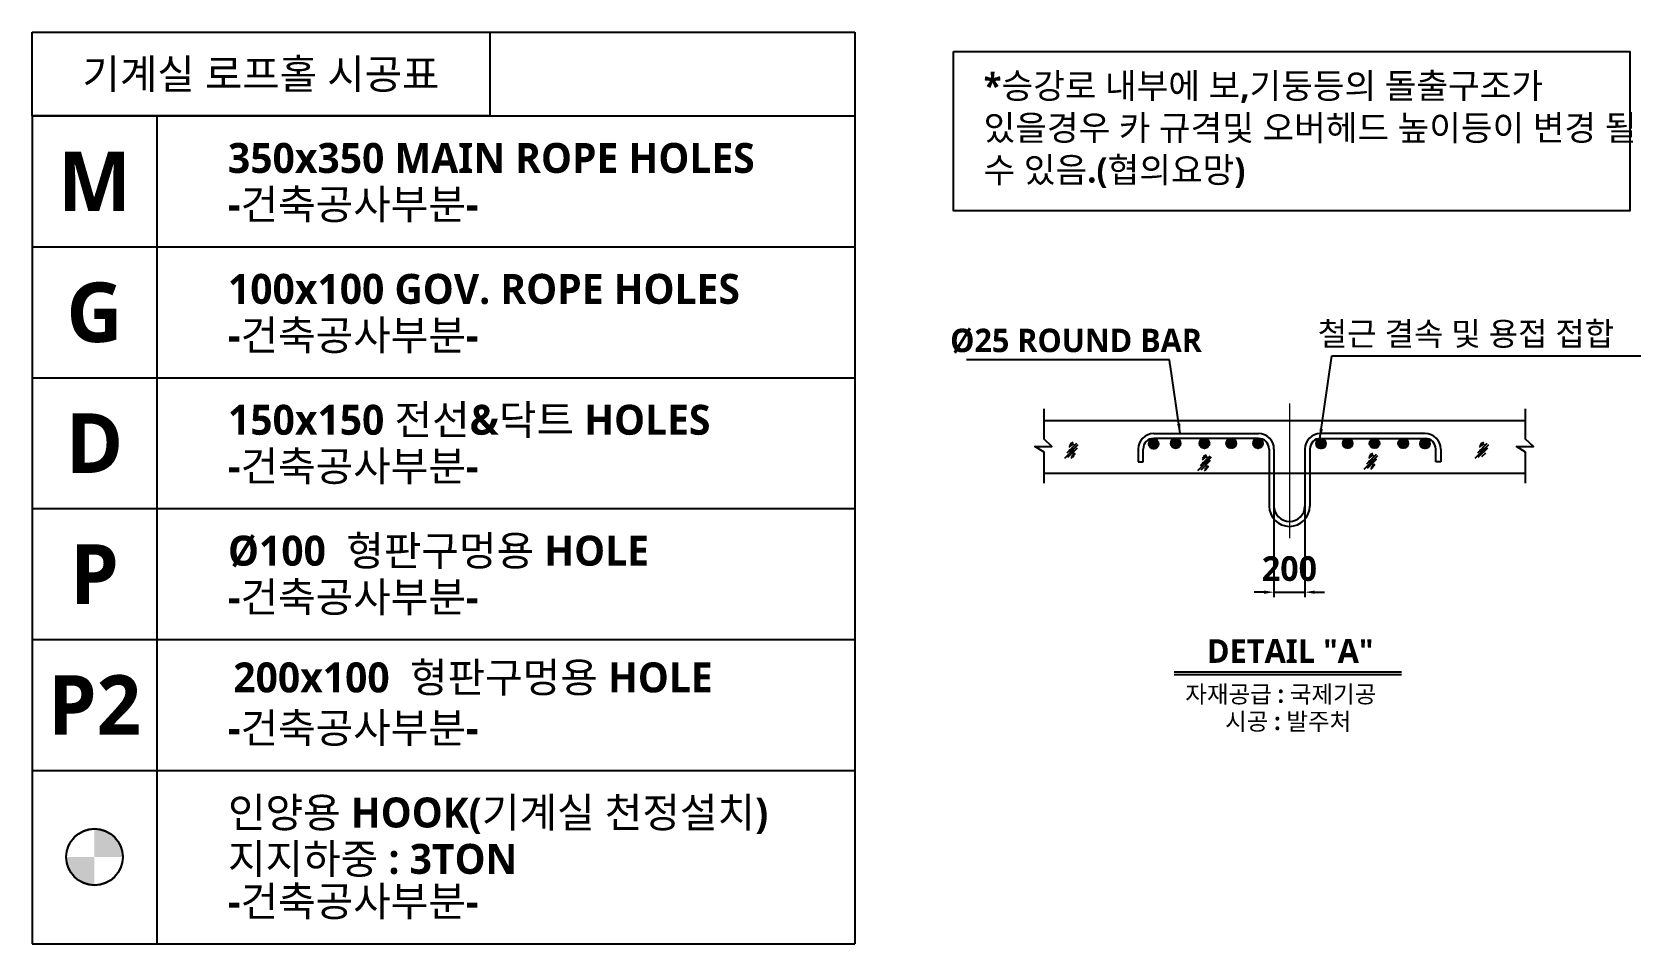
# Model space of a CAD drawing. Header units: millimetres. Extents: x 2370 to 266135, y -585395 to 33485.
# Drawn here: x 164827 to 179817, y 2629 to 11122 of the extents above; entities that cross this region are included whole.
import ezdxf
from ezdxf.enums import TextEntityAlignment as Align
from ezdxf.lldxf.tags import DXFTag

# ---------------------------------------------------------------- set-up
doc = ezdxf.new("R2010")
doc.units = ezdxf.units.MM
for name, color, linetype, lineweight in [('0-BOX', 20, 'Continuous', 25), ('문자', 3, 'Continuous', 25), ('사선', 1, 'Continuous', 13), ('치수선', 15, 'Continuous', 5)]:
    doc.layers.add(name, color=color, linetype=linetype, lineweight=lineweight)
for name, color, linetype in [('0글씨', 3, 'Continuous'), ('3', 3, 'Continuous'), ('TEXT-T', 2, 'Continuous')]:
    doc.layers.add(name, color=color, linetype=linetype)
doc.styles.add('SH_진천_나눔', font='')
doc.styles.get("Standard").update_dxf_attribs({"font": 'NanumGothicBold.ttf'})
doc.styles.get('SH_진천_나눔').set_extended_font_data('NanumGothic', bold=True)
tags = doc.linetypes.add('CENTER', pattern=[2, 1.25, -0.25, 0.25, -0.25]).pattern_tags.tags
tags[10:11] = [DXFTag(74, 4), DXFTag(75, 0), DXFTag(340, '0'), DXFTag(46, 1.0), DXFTag(50, 0.0), DXFTag(44, 0.0), DXFTag(45, 0.0)]
tags[8:9] = [DXFTag(74, 4), DXFTag(75, 0), DXFTag(340, '0'), DXFTag(46, 1.0), DXFTag(50, 0.0), DXFTag(44, 0.0), DXFTag(45, 0.0)]
tags[6:7] = [DXFTag(74, 4), DXFTag(75, 0), DXFTag(340, '0'), DXFTag(46, 1.0), DXFTag(50, 0.0), DXFTag(44, 0.0), DXFTag(45, 0.0)]
tags[4:5] = [DXFTag(74, 4), DXFTag(75, 0), DXFTag(340, '0'), DXFTag(46, 1.0), DXFTag(50, 0.0), DXFTag(44, 0.0), DXFTag(45, 0.0)]
doc.dimstyles.new('DIM-A-002-평면', dxfattribs={"dimscale": 230, "dimtxt": 1, "dimasz": 0.4, "dimexe": 0.2, "dimexo": 0.3, "dimgap": 0.4, "dimtad": 1, "dimdec": 0, "dimtxsty": 'Standard', "dimcen": 0, "dimclrd": 15, "dimclre": 15, "dimclrt": 3, "dimadec": 0, "dimazin": 0, "dimtfac": 1, "dimtix": 1, "dimtmove": 0, "dimatfit": 0, "dimfxl": 1, "dimarcsym": 0})

# ---------------------------------------------------------------- blocks, each defined once
blk = doc.blocks.new('A$C8F9045F4')
at = {"ltscale": 3}
h = blk.add_hatch(color=6, dxfattribs=at)
h.paths.add_polyline_path([(69.9, 139.9, -0.414214), (139.9, 69.9), (69.9, 69.9)])
h.paths.add_polyline_path([(0, 69.9), (69.9, 69.9), (69.9, 0, -0.414214)])
blk.add_circle((69.9, 69.9), 69.9)
blk = doc.blocks.new('*D1410')
at = {"layer": 'Defpoints', "color": 0}
for p in [(176399, 6844), (176687, 6844), (176687, 5905)]:
    blk.add_point(p, dxfattribs=at)
at = {"layer": '문자', "color": 15, "lineweight": -2}
for p, q in [((176399, 6775), (176399, 5859)), ((176687, 6775), (176687, 5859)), ((176307, 5905), (176215, 5905)), ((176399, 5905), (176687, 5905)), ((176779, 5905), (176871, 5905))]:
    blk.add_line(p, q, dxfattribs=at)
at = {"layer": '문자', "color": 15}
for points in [[(176307, 5889), (176307, 5920), (176399, 5905)], [(176779, 5920), (176779, 5889), (176687, 5905)]]:
    blk.add_solid(points, dxfattribs=at)
at = {"layer": '문자', "color": 3, "lineweight": 13, "ltscale": 600, "insert": (176543, 6123), "char_height": 230, "attachment_point": 5}
blk.add_mtext('200', dxfattribs=at)

msp = doc.modelspace()

# ---------------------------------------------------------------- linework, layer by layer
at = {"color": 4, "ltscale": 0.5}
for p, q in [((167581.4, 11122), (172493.3, 11122)), ((172493.3, 11122), (172493.3, 2628.7))]:
    msp.add_line(p, q, dxfattribs=at)
for p, q in [((164827.2, 10342), (164827.2, 2628.7)), ((164827.2, 10342), (172493.3, 10342)), ((165989.1, 10342), (165989.1, 2628.7)), ((164827.2, 9122.4), (172493.3, 9122.4)), ((164827.2, 7902.7), (172493.3, 7902.7)), ((178743.2, 7500.6), (174256.1, 7500.6)), ((175278.2, 7382.7), (176254.8, 7382.7)), ((177808.1, 7382.7), (176831.6, 7382.7)), ((175134, 7238.5), (175134, 7120.5)), ((175179.9, 7120.5), (175179.9, 7238.5)), ((176254.8, 7336.8), (175278.2, 7336.8)), ((175713.6, 7317.4), (175724.1, 7327.9)), ((176353.1, 7238.5), (176353.1, 6707.6)), ((176399, 7238.5), (176399, 6707.6)), ((176687.4, 7238.5), (176687.4, 6707.6)), ((176733.3, 7238.5), (176733.3, 6707.6)), ((176831.6, 7336.8), (177808.1, 7336.8)), ((177296.8, 7315.7), (177310.5, 7329.4)), ((177906.5, 7120.5), (177906.5, 7238.5)), ((177952.3, 7238.5), (177952.3, 7120.5)), ((175134, 7120.5), (175179.9, 7120.5)), ((177952.3, 7120.5), (177906.5, 7120.5)), ((178743.2, 7009.1), (174256.1, 7009.1)), ((164827.2, 6683.1), (172493.3, 6683.1)), ((164827.2, 5463.4), (172493.3, 5463.4)), ((175469.3, 5137.4), (177587.7, 5137.4)), ((164827.2, 4243.8), (172493.3, 4243.8)), ((164827.2, 2628.7), (172493.3, 2628.7))]:
    msp.add_line(p, q)
at = {"color": 4}
for p, q in [((175232.1, 7285.7), (175278, 7331.6)), ((175232.5, 7280.1), (175283.7, 7331.3)), ((175232.6, 7292.2), (175271.6, 7331.2)), ((175233.4, 7275), (175288.7, 7330.4)), ((175234.4, 7299.9), (175263.8, 7329.4)), ((175234.7, 7270.4), (175293.3, 7329)), ((175236.5, 7266.2), (175297.6, 7327.3)), ((175238.6, 7262.3), (175301.5, 7325.2)), ((175240.2, 7311.7), (175252, 7323.6)), ((175241, 7258.7), (175305.1, 7322.8)), ((175243.6, 7255.4), (175308.4, 7320.1)), ((175246.6, 7252.3), (175311.4, 7317.2)), ((175249.8, 7249.6), (175314.2, 7314)), ((175253.3, 7247.1), (175316.7, 7310.5)), ((175257.1, 7244.9), (175318.8, 7306.7)), ((175261.2, 7243.1), (175320.7, 7302.5)), ((175265.7, 7241.6), (175322.2, 7298.1)), ((175270.6, 7240.5), (175323.3, 7293.2)), ((175276, 7239.9), (175323.8, 7287.7)), ((175282.2, 7240.1), (175323.7, 7281.6)), ((175289.4, 7241.3), (175322.4, 7274.4)), ((175299, 7245), (175318.8, 7264.7)), ((175437.5, 7292.7), (175481.6, 7336.8)), ((175437.6, 7286.9), (175487.4, 7336.7)), ((175438.3, 7299.5), (175474.8, 7336.1)), ((175438.4, 7281.7), (175492.6, 7335.9)), ((175439.7, 7277), (175497.4, 7334.7)), ((175440.7, 7307.9), (175466.4, 7333.6)), ((175441.3, 7272.6), (175501.7, 7333)), ((175443.3, 7268.6), (175505.7, 7331)), ((175445.6, 7264.9), (175509.4, 7328.7)), ((175448.2, 7261.5), (175512.8, 7326.2)), ((175451, 7258.4), (175515.9, 7323.3)), ((175454.2, 7255.6), (175518.7, 7320.2)), ((175457.6, 7253), (175521.3, 7316.7)), ((175461.3, 7250.7), (175523.6, 7313)), ((175465.3, 7248.8), (175525.5, 7309)), ((175469.7, 7247.2), (175527.1, 7304.6)), ((175474.5, 7246), (175528.4, 7299.9)), ((175479.7, 7245.2), (175529.1, 7294.6)), ((175485.6, 7245.2), (175529.2, 7288.7)), ((175492.5, 7246), (175528.3, 7281.9)), ((175501.1, 7248.7), (175525.6, 7273.2)), ((175705, 7290.8), (175750.7, 7336.5)), ((175705.3, 7285.2), (175756.3, 7336.2)), ((175705.5, 7297.3), (175744.2, 7336)), ((175706.2, 7280.1), (175761.4, 7335.3)), ((175707.4, 7305.1), (175736.4, 7334.1)), ((175707.6, 7275.4), (175766, 7333.9)), ((175709.3, 7271.2), (175770.3, 7332.2)), ((175711.4, 7267.3), (175774.2, 7330.1)), ((175713.7, 7263.7), (175777.8, 7327.7)), ((175716.4, 7260.3), (175781.1, 7325.1)), ((175719.3, 7257.3), (175784.2, 7322.2)), ((175722.5, 7254.5), (175787, 7318.9)), ((175726, 7252), (175789.5, 7315.4)), ((175729.8, 7249.8), (175791.6, 7311.7)), ((175733.9, 7248), (175793.5, 7307.5)), ((175738.4, 7246.5), (175795, 7303.1)), ((175743.3, 7245.4), (175796.1, 7298.2)), ((175748.7, 7244.8), (175796.7, 7292.8)), ((175754.8, 7244.9), (175796.6, 7286.7)), ((175762, 7246.1), (175795.4, 7279.5)), ((175771.5, 7249.6), (175791.9, 7270)), ((175954.7, 7289.5), (176001.9, 7336.6)), ((175954.9, 7295.7), (175995.7, 7336.4)), ((175955.2, 7284), (176007.4, 7336.1)), ((175956.2, 7279), (176012.3, 7335.1)), ((175956.4, 7303.1), (175988.3, 7335)), ((175957.7, 7274.5), (176016.9, 7333.7)), ((175959.5, 7270.3), (176021, 7331.8)), ((175960.6, 7313.3), (175978.1, 7330.8)), ((175961.6, 7266.5), (176024.9, 7329.7)), ((175964.1, 7262.9), (176028.4, 7327.2)), ((175966.8, 7259.7), (176031.6, 7324.5)), ((175969.8, 7256.7), (176034.6, 7321.5)), ((175973.1, 7254), (176037.3, 7318.2)), ((175976.7, 7251.6), (176039.7, 7314.7)), ((175980.5, 7249.5), (176041.8, 7310.8)), ((175984.7, 7247.7), (176043.6, 7306.6)), ((175989.3, 7246.3), (176045, 7302)), ((175994.3, 7245.3), (176046, 7297)), ((175999.9, 7244.9), (176046.4, 7291.5)), ((176006.2, 7245.2), (176046.1, 7285.1)), ((176013.8, 7246.8), (176044.5, 7277.6)), ((176024.6, 7251.7), (176039.6, 7266.7)), ((176203.3, 7292), (176247.5, 7336.2)), ((176203.5, 7286.2), (176253.4, 7336.1)), ((176204, 7298.7), (176240.8, 7335.5)), ((176204.2, 7281), (176258.6, 7335.3)), ((176205.5, 7276.2), (176263.3, 7334)), ((176206.4, 7307.1), (176232.5, 7333.1)), ((176207.1, 7271.9), (176267.6, 7332.4)), ((176209.1, 7267.9), (176271.6, 7330.4)), ((176211.4, 7264.2), (176275.3, 7328.1)), ((176214, 7260.8), (176278.7, 7325.5)), ((176216.9, 7257.7), (176281.8, 7322.6)), ((176220, 7254.9), (176284.6, 7319.5)), ((176223.5, 7252.4), (176287.2, 7316)), ((176227.2, 7250.1), (176289.4, 7312.3)), ((176231.2, 7248.1), (176291.4, 7308.3)), ((176235.6, 7246.5), (176293, 7303.9)), ((176240.4, 7245.3), (176294.2, 7299.1)), ((176245.7, 7244.6), (176294.9, 7293.9)), ((176251.6, 7244.6), (176295, 7287.9)), ((176258.4, 7245.4), (176294.1, 7281.1)), ((176267.2, 7248.2), (176291.3, 7272.4)), ((176791.5, 7286.7), (176839.7, 7334.9)), ((176791.6, 7292.7), (176833.7, 7334.8)), ((176792.1, 7281.3), (176845.1, 7334.3)), ((176792.7, 7299.8), (176826.6, 7333.7)), ((176793.2, 7276.4), (176850, 7333.2)), ((176794.7, 7272), (176854.4, 7331.6)), ((176796.1, 7309.2), (176817.2, 7330.3)), ((176796.6, 7267.9), (176858.5, 7329.8)), ((176798.8, 7264.1), (176862.3, 7327.6)), ((176801.3, 7260.6), (176865.8, 7325.1)), ((176804.1, 7257.4), (176869, 7322.3)), ((176807.2, 7254.5), (176871.9, 7319.2)), ((176810.5, 7251.8), (176874.5, 7315.9)), ((176814.1, 7249.5), (176876.9, 7312.3)), ((176818.1, 7247.4), (176879, 7308.3)), ((176822.3, 7245.7), (176880.7, 7304.1)), ((176827, 7244.4), (176882, 7299.4)), ((176832.1, 7243.5), (176882.9, 7294.3)), ((176837.8, 7243.2), (176883.2, 7288.6)), ((176844.3, 7243.7), (176882.7, 7282.1)), ((176852.2, 7245.7), (176880.7, 7274.2)), ((176865, 7252.5), (176873.9, 7261.4)), ((177039.9, 7291.9), (177084.6, 7336.6)), ((177040.1, 7286.1), (177090.3, 7336.4)), ((177040.5, 7298.5), (177077.9, 7336)), ((177040.9, 7281), (177095.5, 7335.6)), ((177042.2, 7276.3), (177100.2, 7334.3)), ((177042.7, 7306.7), (177069.8, 7333.8)), ((177043.9, 7272), (177104.5, 7332.6)), ((177045.9, 7268), (177108.5, 7330.6)), ((177048.2, 7264.4), (177112.1, 7328.3)), ((177050.8, 7261), (177115.5, 7325.7)), ((177053.7, 7257.9), (177118.6, 7322.8)), ((177056.9, 7255.1), (177121.4, 7319.6)), ((177060.3, 7252.6), (177123.9, 7316.2)), ((177064.1, 7250.3), (177126.2, 7312.4)), ((177068.1, 7248.4), (177128.1, 7308.4)), ((177072.5, 7246.8), (177129.7, 7304)), ((177077.3, 7245.7), (177130.8, 7299.1)), ((177082.7, 7245), (177131.5, 7293.8)), ((177088.6, 7245), (177131.5, 7287.9)), ((177095.6, 7246), (177130.5, 7280.9)), ((177104.5, 7248.9), (177127.6, 7272)), ((177289.5, 7290.4), (177335.8, 7336.7)), ((177289.9, 7296.8), (177329.4, 7336.3)), ((177289.9, 7284.8), (177341.4, 7336.3)), ((177290.8, 7279.8), (177346.4, 7335.4)), ((177291.5, 7304.5), (177321.7, 7334.7)), ((177292.2, 7275.2), (177351, 7334)), ((177294, 7271), (177355.2, 7332.2)), ((177296.1, 7267.1), (177359.1, 7330.1)), ((177298.5, 7263.5), (177362.7, 7327.7)), ((177301.2, 7260.2), (177366, 7325)), ((177304.1, 7257.2), (177369, 7322.1)), ((177307.4, 7254.5), (177371.7, 7318.8)), ((177310.9, 7252), (177374.2, 7315.3)), ((177314.7, 7249.9), (177376.3, 7311.5)), ((177318.9, 7248), (177378.2, 7307.3)), ((177323.4, 7246.6), (177379.6, 7302.8)), ((177328.3, 7245.5), (177380.7, 7297.9)), ((177333.8, 7245), (177381.2, 7292.4)), ((177339.9, 7245.2), (177381, 7286.3)), ((177347.3, 7246.5), (177379.7, 7278.9)), ((177357.2, 7250.5), (177375.7, 7269)), ((177557.2, 7288.9), (177604.9, 7336.6)), ((177557.3, 7295), (177598.8, 7336.5)), ((177557.7, 7283.5), (177610.4, 7336.1)), ((177558.6, 7302.3), (177591.5, 7335.2)), ((177558.8, 7278.6), (177615.3, 7335)), ((177560.3, 7274.1), (177619.7, 7333.5)), ((177562.2, 7269.9), (177623.9, 7331.7)), ((177562.3, 7312), (177581.8, 7331.5)), ((177564.3, 7266.1), (177627.7, 7329.5)), ((177566.8, 7262.6), (177631.2, 7327)), ((177569.6, 7259.4), (177634.4, 7324.3)), ((177572.6, 7256.5), (177637.4, 7321.2)), ((177575.9, 7253.8), (177640, 7317.9)), ((177579.5, 7251.4), (177642.4, 7314.3)), ((177583.4, 7249.3), (177644.5, 7310.4)), ((177587.6, 7247.6), (177646.2, 7306.2)), ((177592.2, 7246.2), (177647.6, 7301.6)), ((177597.3, 7245.3), (177648.5, 7296.5)), ((177602.9, 7244.9), (177648.9, 7290.9)), ((177609.3, 7245.4), (177648.5, 7284.5)), ((177617.1, 7247.1), (177646.7, 7276.7)), ((177628.8, 7252.8), (177641, 7265)), ((177759.9, 7287.6), (177806, 7333.7)), ((177760.3, 7282), (177811.6, 7333.3)), ((177760.4, 7294), (177799.6, 7333.2)), ((177761.2, 7276.9), (177816.6, 7332.4)), ((177762.1, 7301.7), (177791.9, 7331.5)), ((177762.6, 7272.3), (177821.3, 7331)), ((177764.4, 7268.1), (177825.5, 7329.2)), ((177766.4, 7264.2), (177829.4, 7327.1)), ((177767.7, 7313.3), (177780.3, 7325.9)), ((177768.8, 7260.6), (177833, 7324.8)), ((177771.5, 7257.3), (177836.3, 7322.1)), ((177774.5, 7254.3), (177839.3, 7319.1)), ((177777.7, 7251.5), (177842.1, 7315.9)), ((177781.2, 7249.1), (177844.5, 7312.4)), ((177785, 7246.9), (177846.7, 7308.6)), ((177789.1, 7245), (177848.6, 7304.4)), ((177793.6, 7243.5), (177850, 7300)), ((177798.5, 7242.5), (177851.1, 7295)), ((177804, 7241.9), (177851.6, 7289.6)), ((177810.1, 7242.1), (177851.5, 7283.5)), ((177817.4, 7243.4), (177850.2, 7276.2)), ((177827.2, 7247.2), (177846.4, 7266.4))]:
    msp.add_line(p, q, dxfattribs=at)
msp.add_lwpolyline([(164827.2, 11122), (169091.4, 11122), (169091.4, 10342), (164827.2, 10342)], close=True)
at = {"color": 4, "linetype": 'Continuous'}
for centre, radius in [((175278, 7286.7), 45.9), ((175483.3, 7290.7), 45.9), ((175750.9, 7290.7), 45.9), ((176000.6, 7290.8), 45.9), ((176249.2, 7290.6), 45.8)]:
    msp.add_circle(centre, radius, dxfattribs=at)
at = {"color": 4}
for centre in [(176837.3, 7289.1), (177085.7, 7290.8), (177335.4, 7290.8), (177603, 7290.8), (177805.8, 7287.8)]:
    msp.add_circle(centre, 45.9, dxfattribs=at)
at = {"color": 2}
msp.add_circle((165408.2, 3436.3), 263.6, dxfattribs=at)
for centre, radius, start, end in [((175278.2, 7238.5), 144.2, 90, 180), ((176254.8, 7238.5), 144.2, 0, 90), ((176831.6, 7238.5), 144.2, 90, 180), ((177808.1, 7238.5), 144.2, 0, 90), ((175278.2, 7238.5), 98.3, 90, 180), ((176254.8, 7238.5), 98.3, 0, 90), ((176831.6, 7238.5), 98.3, 90, 180), ((177808.1, 7238.5), 98.3, 0, 90), ((176543.2, 6707.6), 190.1, 180, 359.99998), ((176543.2, 6707.6), 144.2, 180, 359.99998)]:
    msp.add_arc(centre, radius, start, end)
at = {"layer": '0-BOX', "lineweight": 25}
msp.add_lwpolyline([(173411.9, 10942.4), (179715.1, 10942.4), (179715.1, 9456.4), (173411.9, 9456.4)], close=True, dxfattribs=at)
at = {"layer": '3'}
for p, q in [((174448.4, 7154.4), (174575.6, 7281.5)), ((174472.7, 7203.3), (174561.7, 7292.3)), ((174477.7, 7161.8), (174566.7, 7250.7)), ((174489.9, 7256.2), (174525.5, 7291.8)), ((174492.4, 7270.4), (174528, 7306)), ((174511.4, 7168.1), (174547, 7203.7)), ((177284.4, 7167.8), (177320, 7203.4)), ((178273.2, 7154.4), (178400.4, 7281.5)), ((178297.5, 7203.3), (178386.6, 7292.3)), ((178302.6, 7161.8), (178391.6, 7250.7)), ((178314.8, 7256.2), (178350.4, 7291.8)), ((178317.3, 7270.4), (178352.9, 7306)), ((178336.2, 7168.1), (178371.8, 7203.7)), ((174508.8, 7154), (174544.4, 7189.6)), ((175690, 7037.1), (175817.2, 7164.2)), ((175714.3, 7086.1), (175803.4, 7175)), ((175719.3, 7044.5), (175808.4, 7133.5)), ((175731.5, 7139), (175767.1, 7174.6)), ((175734.1, 7153.1), (175769.7, 7188.7)), ((175750.5, 7036.7), (175786.1, 7072.3)), ((175753, 7050.9), (175788.6, 7086.5)), ((177240.3, 7051.8), (177367.5, 7178.9)), ((177264.7, 7100.8), (177353.7, 7189.8)), ((177269.7, 7059.2), (177358.7, 7148.2)), ((177281.9, 7153.7), (177317.5, 7189.3)), ((177300.8, 7051.4), (177336.4, 7087)), ((177303.3, 7065.6), (177339, 7101.2))]:
    msp.add_line(p, q, dxfattribs=at)
for points in [[(174256.1, 6919.3), (174256.1, 7208.6), (174170.6, 7262.7), (174328.8, 7262.7), (174256.1, 7329.3), (174256.1, 7614.4)], [(178743.2, 6919.3), (178743.2, 7208.6), (178657.8, 7262.7), (178815.9, 7262.7), (178743.2, 7329.3), (178743.2, 7614.4)]]:
    msp.add_lwpolyline(points, dxfattribs=at)
for centre, radius in [((174504.9, 7223.5), 10.3), ((174507.7, 7274), 4.59), ((174512.4, 7288), 6.31), ((174527, 7240.5), 5.87), ((174524.9, 7283.2), 2.77), ((174529.1, 7222.5), 3.3), ((174535.2, 7191.1), 5.87), ((178329.7, 7223.5), 10.3), ((178332.6, 7274), 4.59), ((178337.3, 7288), 6.31), ((178351.9, 7240.5), 5.87), ((178349.8, 7283.2), 2.77), ((178353.9, 7222.5), 3.3), ((174524.4, 7169), 2.57), ((175746.5, 7106.3), 10.3), ((175749.3, 7156.8), 4.59), ((175754, 7170.8), 6.31), ((175768.7, 7123.2), 5.87), ((175766.1, 7051.7), 2.57), ((175766.6, 7165.9), 2.77), ((175770.7, 7105.2), 3.3), ((175776.9, 7073.8), 5.87), ((177296.9, 7121), 10.3), ((177299.7, 7171.5), 4.59), ((177304.4, 7185.5), 6.31), ((177319, 7137.9), 5.87), ((177316.4, 7066.4), 2.57), ((177316.9, 7180.6), 2.77), ((177321.1, 7119.9), 3.3), ((177327.2, 7088.5), 5.87)]:
    msp.add_circle(centre, radius, dxfattribs=at)
at = {"layer": 'TEXT-T'}
msp.add_line((175469.3, 5163.3), (177587.7, 5163.3), dxfattribs=at)
at = {"layer": '사선', "color": 1, "linetype": 'CENTER'}
msp.add_line((176543.2, 7661.8), (176543.2, 6408.6), dxfattribs=at)

# ---------------------------------------------------------------- block references
at = {"color": 0, "xscale": 3.766581660769129, "yscale": 3.766581660769129, "zscale": 3.766581660769129}
msp.add_blockref('A$C8F9045F4', (165144.5, 3175.2), dxfattribs=at)

# ---------------------------------------------------------------- texts
at = {"style": 'SH_진천_나눔'}
msp.add_text('기계실 로프홀 시공표', height=277.88, dxfattribs=at).set_placement((166959.3, 10732), align=Align.MIDDLE_CENTER)
at = {"color": 4, "style": 'SH_진천_나눔'}
for s, height, p in [('350x350 MAIN ROPE HOLES', 279.028, (166651.7, 9810.6)), ('-건축공사부분-', 279.03, (166651.7, 9378.7)), ('100x100 GOV. ROPE HOLES', 279.028, (166651.7, 8591)), ('-건축공사부분-', 279.03, (166651.7, 8159)), ('150x150 전선&닥트 HOLES', 279.028, (166651.7, 7371.3)), ('-건축공사부분-', 279.03, (166651.7, 6939.4)), ('Ø100  형판구멍용 HOLE', 279.028, (166651.7, 6151.7)), ('-건축공사부분-', 279.03, (166651.7, 5719.8)), ('200x100  형판구멍용 HOLE', 279.028, (166701.3, 4971.1)), ('-건축공사부분-', 279.03, (166651.7, 4500.1)), ('인양용 HOOK(기계실 천정설치)', 279.028, (166651.7, 3712.4)), ('지지하중 : 3TON', 279.028, (166651.7, 3280.5)), ('-건축공사부분-', 279.03, (166651.7, 2885))]:
    msp.add_text(s, height=height, dxfattribs=at).set_placement(p)
at = {"color": 2, "style": 'SH_진천_나눔'}
for s, height, p in [('M', 555.2, (165408.2, 9732.2)), ('G', 555.2, (165408.2, 8512.5)), ('D', 555.2, (165408.2, 7292.9)), ('P', 555.2, (165408.2, 6073.3)), ('P2', 555.21, (165408.2, 4853.6))]:
    msp.add_text(s, height=height, dxfattribs=at).set_placement(p, align=Align.MIDDLE_CENTER)
at = {"style": 'SH_진천_나눔'}
msp.add_text('DETAIL "A"', height=220.15, dxfattribs=at).set_placement((176549.3, 5356.7), align=Align.MIDDLE)
at = {"layer": '0글씨', "lineweight": 25, "insert": (173693.4, 10739.9), "char_height": 235.048, "width": 6084.965, "attachment_point": 1, "style": 'SH_진천_나눔'}
msp.add_mtext('\\pxql;*승강로 내부에 보,기둥등의 돌출구조가\\P\\pxql;있을경우 카 규격및 오버헤드 높이등이 변경 될 수 있음.(협의요망)', dxfattribs=at)
at = {"layer": '치수선', "color": 3, "lineweight": 13, "char_height": 218.4, "attachment_point": 5, "style": 'SH_진천_나눔', "bg_fill": 2}
for s, insert in [('%%C25 ROUND BAR', (174554.3, 8243.5)), ('철근 결속 및 용접 접합', (178188.3, 8300.3))]:
    msp.add_mtext(s, dxfattribs=dict(at, insert=insert))

# ---------------------------------------------------------------- dimensions: what is measured, and where the dimension line sits
at = {"layer": '문자', "lineweight": 13}
dim = msp.add_linear_dim(base=(176687.4, 5904.7), p1=(176399, 6843.6), p2=(176687.4, 6843.6), text='200', dimstyle='DIM-A-002-평면', dxfattribs=at)
dim.commit()
dim.dimension.update_dxf_attribs({"geometry": '*D1410', "text_midpoint": (176543.2, 6123.1)})

# ---------------------------------------------------------------- next in the draw order: texts
at = {"color": 3, "ltscale": 2, "insert": (176462.4, 4945.8), "char_height": 160.524, "attachment_point": 5, "style": 'SH_진천_나눔', "bg_fill": 2}
msp.add_mtext('자재공급 : 국제기공', dxfattribs=at)

# ---------------------------------------------------------------- next in the draw order: leaders
at = {"layer": '문자', "lineweight": 13}
for points in [[(176826.6, 7333.7), (176939.2, 8106.4), (179817.3, 8106.4)], [(175524.1, 7382.7), (175424.3, 8070.6), (173533.4, 8070.6)]]:
    msp.add_leader(points, dimstyle='DIM-A-002-평면', dxfattribs=at)

# ---------------------------------------------------------------- next in the draw order: texts
at = {"color": 3, "ltscale": 2, "insert": (176531.1, 4692.1), "char_height": 160.52, "attachment_point": 5, "style": 'SH_진천_나눔', "bg_fill": 2}
msp.add_mtext('시공 : 발주처', dxfattribs=at)

doc.saveas('drawing.dxf')
